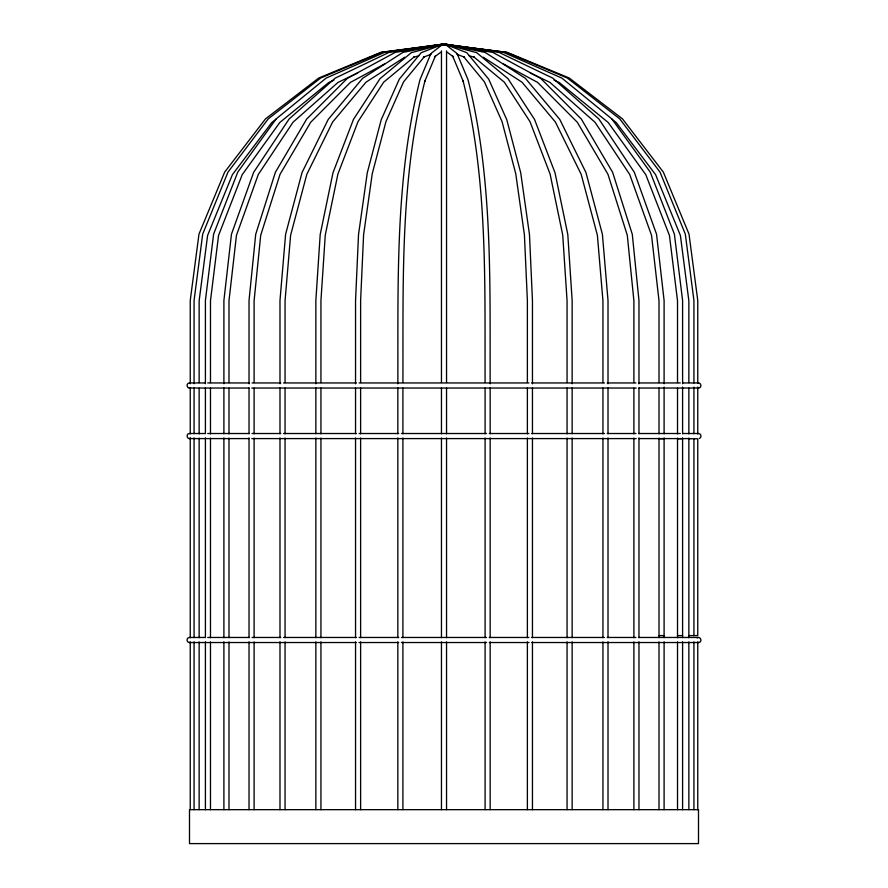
<?xml version="1.0" encoding="UTF-8"?>
<svg xmlns="http://www.w3.org/2000/svg" width="888" height="888" viewBox="0 0 888 888"><rect width="100%" height="100%" fill="white"/><g stroke="black" fill="none" stroke-linecap="round" stroke-linejoin="round"><path stroke-width="1.33" d="M446.842 44.733L507.237 52.348L569.241 78.022L622.488 118.881L663.336 172.117L689.021 234.121L697.757 300.488L697.757 382.939M446.586 44.733L506.282 52.348L567.343 78.022L619.769 118.881L660.05 172.161L685.325 234.143L693.928 300.499L693.928 382.95M441.414 44.733L440.97 44.733A2.542 0.866 82 0 1 441.758 44.733A2.542 2.375 68.9 0 1 444.222 44.733A2.542 2.187 -75.2 0 1 446.531 44.733M276.179 119.103L271.806 122.511L232.412 174.647L207.614 235.431L199.145 300.821L199.145 382.617M441.203 45.532L430.902 53.58L419.991 79.676C394.949 178.921 398.235 282.295 397.846 383.838M440.714 52.259L434.487 56.976L435.364 56.066L424.753 81.363L424.952 80.83C400.1 179.265 403.296 281.807 402.908 382.528M404.695 57.221L366.011 82.173L332.645 121.978L306.826 174.314L290.609 235.253L285.059 300.777L285.059 382.584M385.037 63.681L350.416 82.395L310.689 122.267L280.042 174.314L260.706 235.253L254.101 300.777L254.101 382.584M699.333 438.461C702.086 437.651 701.176 433.189 698.323 433.511L682.972 433.511M697.08 637.884C700.565 635.53 702.874 642.246 698.678 642.535L531.757 642.535M357.642 73.027L338.051 82.395L292.996 122.267L258.275 174.514L236.452 235.364L228.993 300.799L228.993 382.606M333.988 80.164L328.904 82.395L279.853 122.444L242.224 174.647L218.559 235.431L210.478 300.821L210.478 382.617M442.391 44.489L421.201 52.681L399.311 79.143L381.196 119.791L367.288 172.76L358.519 234.61L355.544 300.61L355.544 383.838M431.091 54.268L423.432 57.221L424.453 56.577L403.607 81.818L385.958 121.601L372.25 173.737L363.581 234.954L360.617 300.699L360.617 382.528M190.609 387.779C186.835 389.632 185.481 382.661 189.677 382.95L205.028 382.95M190.609 438.339C186.835 440.193 185.481 433.222 189.677 433.511L205.028 433.511M441.991 44.489L411.322 52.681L380.009 78.677L353.468 119.414L332.978 172.76L320.202 234.454L315.851 300.577L315.851 383.805M418.792 55.855L413.597 57.221L414.097 56.976L383.683 82.173L358.031 121.601L337.906 174.048L325.263 235.12L320.934 300.743L320.934 382.562M441.647 44.489L402.863 52.425L362.626 78.322L328.238 119.414L302.053 172.494L285.592 234.321L279.986 300.544L279.986 383.771M697.679 383.083C701.165 381.796 702.397 387.856 698.678 388.034L638.927 388.034M697.679 433.644L698.323 433.511M441.78 44.4L395.149 52.425L347.375 78.322L306.638 119.125L275.391 172.294L255.7 234.321L249.029 300.544L249.029 383.771M441.491 44.4L388.922 52.425L335.242 78.1L289.155 118.948L253.668 172.294L231.457 234.21L223.898 300.51L223.898 383.749M441.281 44.4L384.571 52.348L326.129 78.1L276.113 118.948L237.74 172.161L213.608 234.143L205.406 300.499L205.406 383.738M441.158 44.733L381.718 52.348L320.657 78.022L268.232 118.881L227.95 172.161L202.675 234.143L194.072 300.499L194.072 383.738M441.103 44.4L380.763 52.348L318.759 78.022L265.512 118.881L224.664 172.117L198.979 234.121L190.243 300.488L190.243 383.738M205.028 637.462L189.677 637.462C186.424 637.107 186.047 642.435 189.322 642.535L356.243 642.535M189.322 642.535L189.977 642.49M207.703 382.95L249.339 382.95M252.037 382.95L280.797 382.95M283.572 382.95L356.366 382.95M359.096 382.95L528.904 382.95M531.635 382.95L604.428 382.95M607.203 382.95L635.963 382.95M638.661 382.95L680.297 382.95M682.972 382.95L698.323 382.95M189.322 388.034L249.073 388.034M251.77 388.034L636.23 388.034M207.703 433.511L249.339 433.511M252.037 433.511L280.797 433.511M283.572 433.511L356.366 433.511M359.096 433.511L398.745 433.511M401.487 433.511L486.513 433.511M489.255 433.511L528.904 433.511M531.635 433.511L604.428 433.511M607.203 433.511L635.963 433.511M638.661 433.511L680.297 433.511M189.322 438.594L249.073 438.594M251.77 438.594L636.23 438.594M638.927 438.594L690.009 438.594M659.007 438.772L664.102 438.772M677.522 438.772L682.595 438.772M688.855 438.772L697.757 438.772L697.757 635.586L688.855 635.586M659.007 635.586L664.102 635.586M677.522 635.586L682.595 635.586M207.703 637.462L249.339 637.462M252.037 637.462L280.797 637.462M283.572 637.462L356.366 637.462M359.096 637.462L398.745 637.462M401.487 637.462L486.513 637.462M489.255 637.462L528.904 637.462M531.635 637.462L604.428 637.462M607.203 637.462L635.963 637.462M638.661 637.462L698.323 637.462M358.974 642.535L398.679 642.535M401.432 642.535L486.569 642.535M489.321 642.535L529.026 642.535M698.678 388.034L697.391 387.779M698.024 642.49L698.678 642.535M446.72 44.4L503.429 52.348L561.871 78.1L611.888 118.948L650.26 172.161L674.392 234.143L682.595 300.499L682.595 383.738M446.509 44.4L499.078 52.425L552.758 78.1L598.845 118.948L634.332 172.294L656.543 234.21L664.102 300.51L664.102 383.749M446.22 44.4L492.851 52.425L540.626 78.322L581.363 119.125L612.609 172.294L632.3 234.321L638.971 300.544L638.971 383.771M446.353 44.489L485.137 52.425L525.374 78.322L559.762 119.414L585.947 172.494L602.408 234.321L608.014 300.544L608.014 383.771M189.677 382.95L190.321 383.083M189.677 433.511L190.321 433.644M189.677 637.462L190.321 637.595M446.009 44.489L476.678 52.681L507.992 78.677L534.532 119.414L555.022 172.76L567.798 234.454L572.15 300.577L572.15 383.805M469.208 55.855L474.403 57.221L473.903 56.976L504.317 82.173L529.97 121.601L550.094 174.048L562.737 235.12L567.066 300.743L567.066 382.562M445.61 44.489L466.799 52.681L488.689 79.143L506.804 119.791L520.712 172.76L529.481 234.61L532.456 300.61L532.456 383.838M456.909 54.268L464.568 57.221L463.547 56.577L484.393 81.818L502.042 121.601L515.75 173.737L524.42 234.954L527.383 300.699L527.383 382.528M554.012 80.164L559.096 82.395L608.147 122.444L645.776 174.647L669.441 235.431L677.522 300.821L677.522 382.617M530.358 73.027L549.95 82.395L595.004 122.267L629.725 174.514L651.548 235.364L659.007 300.799L659.007 382.606M502.963 63.681L537.584 82.395L577.311 122.267L607.958 174.314L627.294 235.253L633.899 300.777L633.899 382.584M483.305 57.221L521.989 82.173L555.355 121.978L581.174 174.314L597.391 235.253L602.941 300.777L602.941 382.584M446.797 45.532L457.098 53.58L468.009 79.676C493.051 178.921 489.765 282.295 490.154 383.838M447.286 52.259L453.513 56.976L452.636 56.066L463.247 81.363L463.048 80.83C487.901 179.265 484.704 281.807 485.092 382.528M611.821 119.103L616.194 122.511L655.588 174.647L680.386 235.431L688.855 300.821L688.855 382.617M446.853 44.4L447.03 44.733A2.542 0.866 -82 0 0 446.242 44.733A2.542 2.375 -68.9 0 0 443.778 44.733A2.542 2.187 75.2 0 0 441.469 44.733M697.757 387.068L697.757 433.788M697.757 641.869L697.757 809.667M693.928 387.068L693.928 433.788M693.928 438.772L693.928 635.586M693.928 641.869L693.928 809.667M688.855 388.067L688.855 433.921M688.855 438.084L688.855 637.739M688.855 641.869L688.855 809.667M682.595 387.068L682.595 433.788M682.595 437.851L682.595 637.628M682.595 641.791L682.595 809.667M677.522 388.067L677.522 433.921M677.522 438.084L677.522 637.739M677.522 641.869L677.522 809.667M664.102 387.079L664.102 433.788M664.102 437.862L664.102 637.64M664.102 641.802L664.102 809.667M659.007 388.056L659.007 433.91M659.007 438.073L659.007 637.728M659.007 641.869L659.007 809.667M638.971 387.934L638.971 433.721M638.971 437.884L638.971 637.64M638.971 641.802L638.971 809.667M633.899 388.134L633.899 433.888M633.899 438.05L633.899 637.728M633.899 641.88L633.899 809.667M608.014 387.934L608.014 433.721M608.014 437.884L608.014 637.64M608.014 641.802L608.014 809.667M602.941 388.134L602.941 433.888M602.941 438.05L602.941 637.728M602.941 641.88L602.941 809.667M572.15 387.967L572.15 433.744M572.15 437.906L572.15 637.662M572.15 641.813L572.15 809.667M567.066 388.1L567.066 433.866M567.066 438.028L567.066 637.717M567.066 641.869L567.066 809.667M532.456 388.001L532.456 433.777M532.456 437.928L532.456 637.673M532.456 641.835L532.456 809.667M527.383 388.067L527.383 433.832M527.383 437.995L527.383 637.695M527.383 641.858L527.383 809.667M490.154 388.001L490.154 433.777M490.154 437.928L490.154 637.673M490.154 641.835L490.154 809.667M485.092 388.067L485.092 433.832M485.092 437.995L485.092 637.695M485.092 641.858L485.092 809.667M446.542 50.871L446.542 382.484M446.542 388.034L446.542 433.799M446.542 437.962L446.542 637.684M446.542 641.846L446.542 809.667M441.458 50.871L441.458 382.484M441.458 388.034L441.458 433.799M441.458 437.962L441.458 637.684M441.458 641.846L441.458 809.667M402.908 388.067L402.908 433.832M402.908 437.995L402.908 637.695M402.908 641.858L402.908 809.667M397.846 388.001L397.846 433.777M397.846 437.928L397.846 637.673M397.846 641.835L397.846 809.667M360.617 388.067L360.617 433.832M360.617 437.995L360.617 637.695M360.617 641.858L360.617 809.667M355.544 388.001L355.544 433.777M355.544 437.928L355.544 637.673M355.544 641.835L355.544 809.667M320.934 388.1L320.934 433.866M320.934 438.028L320.934 637.717M320.934 641.869L320.934 809.667M315.851 387.967L315.851 433.744M315.851 437.906L315.851 637.662M315.851 641.813L315.851 809.667M285.059 388.134L285.059 433.888M285.059 438.05L285.059 637.728M285.059 641.88L285.059 809.667M279.986 387.934L279.986 433.721M279.986 437.884L279.986 637.64M279.986 641.802L279.986 809.667M254.101 388.134L254.101 433.888M254.101 438.05L254.101 637.728M254.101 641.88L254.101 809.667M249.029 387.934L249.029 433.721M249.029 437.884L249.029 637.64M249.029 641.802L249.029 809.667M228.993 388.156L228.993 433.91M228.993 438.073L228.993 637.728M228.993 641.891L228.993 809.667M223.898 387.912L223.898 433.699M223.898 437.862L223.898 637.64M223.898 641.802L223.898 809.667M210.478 388.167L210.478 433.921M210.478 438.084L210.478 637.739M210.478 641.902L210.478 809.667M205.406 387.901L205.406 433.688M205.406 437.851L205.406 637.628M205.406 641.791L205.406 809.667M199.145 388.167L199.145 433.921M199.145 438.084L199.145 637.739M199.145 641.902L199.145 809.667M194.072 387.901L194.072 433.688M194.072 437.851L194.072 637.628M194.072 641.791L194.072 809.667M190.243 387.901L190.243 433.677M190.243 437.84L190.243 637.628M190.243 641.791L190.243 809.667M443.245 44.733A2.542 2.486 -52.8 0 1 445.743 44.733A2.542 1.265 -81.4 0 1 447.097 44.733A2.542 1.621 -80.2 0 0 445.365 44.733M444.755 44.733A2.542 2.486 52.8 0 0 442.257 44.733A2.542 1.265 81.4 0 0 440.903 44.733A2.542 1.621 80.2 0 1 442.635 44.733M441.192 44.733A2.542 1.931 78.4 0 1 443.145 44.733M444.855 44.733A2.542 1.931 -78.4 0 1 446.808 44.733M442.724 44.733A2.542 2.52 0 0 1 445.276 44.733M698.501 809.667L189.499 809.667L189.499 843.6L698.501 843.6L698.501 809.667"/></g></svg>
